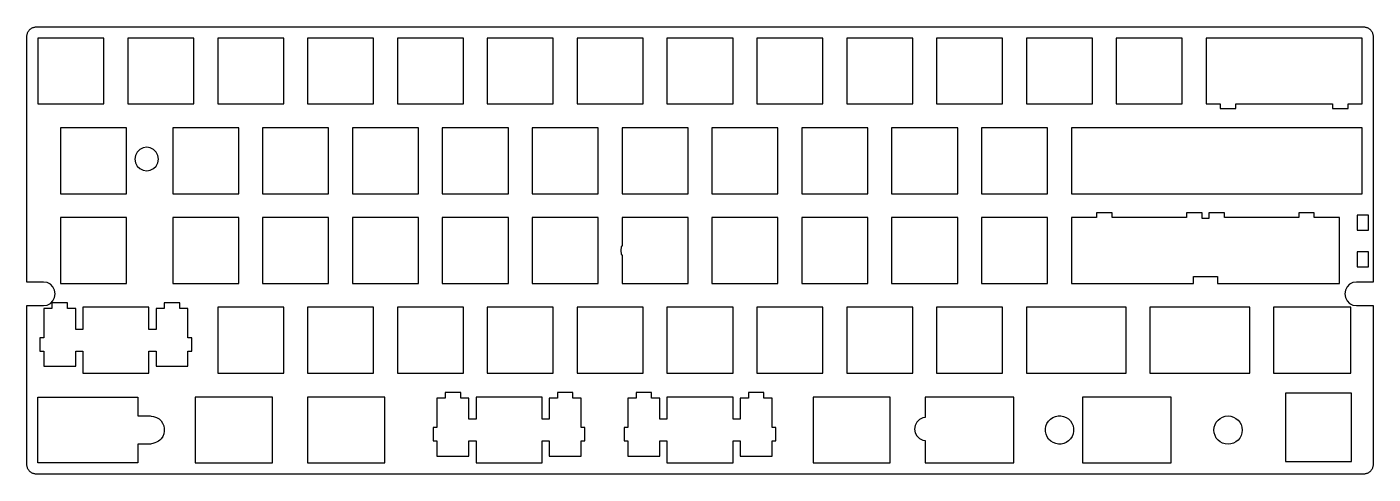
# Model space of a CAD drawing. Extents: x 5 to 291, y 5 to 100.
import ezdxf

# ---------------------------------------------------------------- set-up
doc = ezdxf.new("R2010")
doc.units = 0
doc.layers.get('0').update_dxf_attribs({"linetype": 'CONTINUOUS'})

msp = doc.modelspace()

# ---------------------------------------------------------------- linework, layer by layer
at = {"color": 7}
for points in [[(288.563387, 100.141277), (288.719314, 100.13528), (288.875242, 100.117288), (289.029405, 100.086244), (289.182158, 100.044263), (289.328207, 99.98923), (289.470376, 99.924319), (289.607254, 99.847061), (289.738134, 99.760278), (289.861253, 99.662206), (289.977317, 99.55602), (290.08315, 99.440309), (290.18228, 99.31719), (290.268358, 99.18631), (290.345263, 99.04908), (290.410174, 98.907263), (290.465207, 98.760155), (290.507188, 98.608108), (290.538232, 98.454298), (290.557282, 98.298018), (290.563279, 98.141032), (290.563279, 45.978382), (287.062321, 45.978382), (286.289387, 45.856321), (285.593358, 45.501427), (285.040204, 44.948273), (284.685311, 44.251186), (284.56325, 43.47931), (284.685311, 42.705318), (285.040204, 42.009289), (285.593358, 41.455429), (286.289387, 41.100183), (287.062321, 40.978475), (290.563279, 40.978475), (290.563279, 7.214551), (290.557282, 7.059329), (290.538232, 6.903402), (290.507188, 6.749238), (290.465207, 6.597544), (290.410174, 6.449378), (290.345263, 6.308267), (290.268358, 6.171389), (290.18228, 6.040509), (290.08315, 5.916332), (289.977317, 5.800268), (289.861253, 5.695493), (289.738134, 5.597421), (289.607254, 5.510286), (289.470376, 5.43338), (289.328207, 5.368469), (289.182158, 5.312378), (289.029405, 5.270397), (288.875242, 5.240411), (288.719314, 5.22242), (288.563387, 5.216422), (7.188888, 5.214306), (7.031902, 5.22242), (6.875974, 5.240411), (6.721811, 5.270397), (6.570117, 5.312378), (6.423009, 5.368469), (6.28084, 5.43338), (6.143962, 5.510286), (6.013082, 5.597421), (5.889963, 5.695493), (5.773899, 5.800268), (5.668066, 5.916332), (5.569994, 6.040509), (5.482859, 6.171389), (5.405953, 6.308267), (5.341042, 6.449378), (5.286009, 6.597544), (5.244029, 6.749238), (5.212984, 6.903402), (5.194993, 7.059329), (5.187937, 7.214551), (5.187937, 40.978475), (8.688895, 40.978475), (9.461829, 41.100183), (10.157858, 41.455429), (10.711012, 42.009289), (11.065906, 42.705318), (11.189025, 43.478252), (11.065906, 44.251186), (10.711012, 44.948273), (10.157858, 45.501427), (9.461829, 45.856321), (8.689953, 45.978382), (5.187937, 45.978382), (5.188995, 98.141032), (5.194993, 98.298018), (5.212984, 98.454298), (5.244029, 98.608108), (5.286009, 98.760155), (5.341042, 98.907263), (5.405953, 99.04908), (5.482859, 99.18631), (5.569994, 99.31719), (5.668066, 99.440309), (5.773899, 99.55602), (5.889963, 99.662206), (6.013082, 99.760278), (6.143962, 99.847061), (6.28084, 99.924319), (6.423009, 99.98923), (6.570117, 100.044263), (6.721811, 100.086244), (6.875974, 100.117288), (7.031902, 100.13528), (7.188888, 100.142335), (288.563387, 100.141277)], [(7.526142, 97.779083), (7.526142, 83.779132), (21.526093, 83.779132), (21.526093, 97.779083), (7.526142, 97.779083)], [(26.576095, 97.779083), (26.576095, 83.779132), (40.576046, 83.779132), (40.576046, 97.779083), (26.576095, 97.779083)], [(45.626047, 97.779083), (45.626047, 83.779132), (59.625998, 83.779132), (59.625998, 97.779083), (45.626047, 97.779083)], [(64.674941, 97.779083), (64.674941, 83.779132), (78.674892, 83.779132), (78.674892, 97.779083), (64.674941, 97.779083)], [(83.725952, 97.779083), (83.725952, 83.779132), (97.725903, 83.779132), (97.725903, 97.779083), (83.725952, 97.779083)], [(102.775904, 97.779083), (102.775904, 83.779132), (116.775855, 83.779132), (116.775855, 97.779083), (102.775904, 97.779083)], [(121.825857, 97.779083), (121.825857, 83.779132), (135.825808, 83.779132), (135.825808, 97.779083), (121.825857, 97.779083)], [(140.875809, 97.779083), (140.875809, 83.779132), (154.87576, 83.779132), (154.87576, 97.779083), (140.875809, 97.779083)], [(159.924703, 97.779083), (159.924703, 83.779132), (173.924654, 83.779132), (173.924654, 97.779083), (159.924703, 97.779083)], [(178.975714, 97.779083), (178.975714, 83.779132), (192.975665, 83.779132), (192.975665, 97.779083), (178.975714, 97.779083)], [(198.024608, 97.779083), (198.024608, 83.779132), (212.024559, 83.779132), (212.024559, 97.779083), (198.024608, 97.779083)], [(217.075618, 97.779083), (217.075618, 83.779132), (231.07557, 83.779132), (231.07557, 97.779083), (217.075618, 97.779083)], [(236.125571, 97.779083), (236.125571, 83.779132), (250.125522, 83.779132), (250.125522, 97.779083), (236.125571, 97.779083)], [(281.949173, 83.779132), (281.949173, 82.809348), (285.249401, 82.809348), (285.249401, 83.779132), (288.224368, 83.779132), (288.224368, 97.779083), (255.174465, 97.779083), (255.174465, 83.779132), (258.149432, 83.779132), (258.149432, 82.809348), (261.449307, 82.809348), (261.449307, 83.779132), (281.949173, 83.779132)], [(12.288983, 78.72913), (12.288983, 64.729179), (26.288934, 64.729179), (26.288934, 78.72913), (12.288983, 78.72913)], [(36.100013, 78.72913), (36.100013, 64.729179), (50.099964, 64.729179), (50.099964, 78.72913), (36.100013, 78.72913)], [(55.151023, 78.72913), (55.151023, 64.729179), (69.150974, 64.729179), (69.150974, 78.72913), (55.151023, 78.72913)], [(74.200976, 78.72913), (74.200976, 64.729179), (88.200927, 64.729179), (88.200927, 78.72913), (74.200976, 78.72913)], [(93.250928, 78.72913), (93.250928, 64.729179), (107.250879, 64.729179), (107.250879, 78.72913), (93.250928, 78.72913)], [(112.299822, 78.72913), (112.299822, 64.729179), (126.299773, 64.729179), (126.299773, 78.72913), (112.299822, 78.72913)], [(131.350833, 78.72913), (131.350833, 64.729179), (145.350784, 64.729179), (145.350784, 78.72913), (131.350833, 78.72913)], [(150.399727, 78.72913), (150.399727, 64.729179), (164.399678, 64.729179), (164.399678, 78.72913), (150.399727, 78.72913)], [(169.450737, 78.72913), (169.450737, 64.729179), (183.450689, 64.729179), (183.450689, 78.72913), (169.450737, 78.72913)], [(188.50069, 78.72913), (188.50069, 64.729179), (202.500641, 64.729179), (202.500641, 78.72913), (188.50069, 78.72913)], [(207.549584, 78.72913), (207.549584, 64.729179), (221.549535, 64.729179), (221.549535, 78.72913), (207.549584, 78.72913)], [(288.224368, 64.729179), (288.224368, 78.72913), (226.600595, 78.72913), (226.600595, 64.729179), (288.224368, 64.729179)], [(29.802945, 74.456297), (29.106916, 74.101403), (28.553056, 73.548249), (28.198868, 72.851162), (28.076808, 72.077169), (28.198868, 71.306352), (28.553056, 70.609265), (29.106916, 70.05611), (29.802945, 69.701217), (30.576937, 69.577392), (31.348813, 69.701217), (32.0459, 70.05611), (32.596938, 70.609265), (32.953948, 71.306352), (33.076009, 72.077169), (32.953948, 72.851162), (32.596938, 73.548249), (32.0459, 74.101403), (31.348813, 74.456297), (30.576937, 74.578357), (29.802945, 74.456297)], [(235.254565, 59.67812), (235.254565, 60.648256), (231.955395, 60.648256), (231.955395, 59.67812), (226.600595, 59.67812), (226.600595, 45.678169), (252.504297, 45.678169), (252.504297, 47.14819), (257.556414, 47.14819), (257.556414, 45.678169), (283.462233, 45.678169), (283.462233, 59.67812), (278.105316, 59.67812), (278.105316, 60.648256), (274.806146, 60.648256), (274.806146, 59.67812), (259.054305, 59.67812), (259.054305, 60.648256), (255.75443, 60.648256), (255.75443, 59.447404), (254.306281, 59.447404), (254.306281, 60.648256), (251.006406, 60.648256), (251.006406, 59.67812), (235.254565, 59.67812)], [(289.607254, 60.148724), (287.160393, 60.148724), (287.160393, 56.973732), (289.607254, 56.973732), (289.607254, 60.148724)], [(12.288983, 59.67812), (12.288983, 45.678169), (26.288934, 45.678169), (26.288934, 59.67812), (12.288983, 59.67812)], [(36.100013, 59.67812), (36.100013, 45.678169), (50.099964, 45.678169), (50.099964, 59.67812), (36.100013, 59.67812)], [(55.151023, 59.67812), (55.151023, 45.678169), (69.150974, 45.678169), (69.150974, 59.67812), (55.151023, 59.67812)], [(74.200976, 59.67812), (74.200976, 45.678169), (88.200927, 45.678169), (88.200927, 59.67812), (74.200976, 59.67812)], [(93.250928, 59.67812), (93.250928, 45.678169), (107.250879, 45.678169), (107.250879, 59.67812), (93.250928, 59.67812)], [(112.299822, 59.67812), (112.299822, 45.678169), (126.299773, 45.678169), (126.299773, 59.67812), (112.299822, 59.67812)], [(131.350833, 59.67812), (131.350833, 53.748293), (131.196669, 53.451255), (131.076725, 52.677262), (131.196669, 51.906445), (131.350833, 51.60729), (131.350833, 45.678169), (145.350784, 45.678169), (145.350784, 59.67812), (131.350833, 59.67812)], [(150.399727, 59.67812), (150.399727, 45.678169), (164.399678, 45.678169), (164.399678, 59.67812), (150.399727, 59.67812)], [(169.450737, 59.67812), (169.450737, 45.678169), (183.450689, 45.678169), (183.450689, 59.67812), (169.450737, 59.67812)], [(188.50069, 59.67812), (188.50069, 45.678169), (202.500641, 45.678169), (202.500641, 59.67812), (188.50069, 59.67812)], [(207.549584, 59.67812), (207.549584, 45.678169), (221.549535, 45.678169), (221.549535, 59.67812), (207.549584, 59.67812)], [(289.607254, 52.387632), (287.160393, 52.387632), (287.160393, 49.21264), (289.607254, 49.21264), (289.607254, 52.387632)], [(31.051775, 26.629274), (31.051775, 31.330379), (32.575771, 31.330379), (32.575771, 28.099296), (39.325804, 28.099296), (39.325804, 31.330379), (40.15095, 31.330379), (40.15095, 34.129311), (39.325804, 34.129311), (39.325804, 40.399215), (37.601078, 40.399215), (37.601078, 41.599362), (34.30085, 41.599362), (34.30085, 40.399215), (32.575771, 40.399215), (32.575771, 35.929179), (31.051775, 35.929179), (31.051775, 40.629226), (17.051824, 40.629226), (17.051824, 35.929179), (15.526064, 35.929179), (15.526064, 40.399215), (13.802043, 40.399215), (13.802043, 41.599362), (10.501815, 41.599362), (10.501815, 40.399215), (8.776031, 40.399215), (8.776031, 34.129311), (7.950886, 34.129311), (7.950886, 31.330379), (8.776031, 31.330379), (8.776031, 28.099296), (15.526064, 28.099296), (15.526064, 31.330379), (17.051824, 31.330379), (17.051824, 26.629274), (31.051775, 26.629274)], [(45.626047, 40.629226), (45.626047, 26.629274), (59.625998, 26.629274), (59.625998, 40.629226), (45.626047, 40.629226)], [(64.674941, 40.629226), (64.674941, 26.629274), (78.674892, 26.629274), (78.674892, 40.629226), (64.674941, 40.629226)], [(83.725952, 40.629226), (83.725952, 26.629274), (97.725903, 26.629274), (97.725903, 40.629226), (83.725952, 40.629226)], [(102.775904, 40.629226), (102.775904, 26.629274), (116.775855, 26.629274), (116.775855, 40.629226), (102.775904, 40.629226)], [(121.825857, 40.629226), (121.825857, 26.629274), (135.825808, 26.629274), (135.825808, 40.629226), (121.825857, 40.629226)], [(140.875809, 40.629226), (140.875809, 26.629274), (154.87576, 26.629274), (154.87576, 40.629226), (140.875809, 40.629226)], [(159.924703, 40.629226), (159.924703, 26.629274), (173.924654, 26.629274), (173.924654, 40.629226), (159.924703, 40.629226)], [(178.975714, 40.629226), (178.975714, 26.629274), (192.975665, 26.629274), (192.975665, 40.629226), (178.975714, 40.629226)], [(198.024608, 40.629226), (198.024608, 26.629274), (212.024559, 26.629274), (212.024559, 40.629226), (198.024608, 40.629226)], [(238.219302, 26.629274), (238.219302, 40.629226), (217.075618, 40.629226), (217.075618, 26.629274), (238.219302, 26.629274)], [(264.412281, 26.629274), (264.412281, 40.629226), (243.268245, 40.629226), (243.268245, 26.629274), (264.412281, 26.629274)], [(285.843124, 26.629274), (285.843124, 40.629226), (269.462282, 40.629226), (269.462282, 26.629274), (285.843124, 26.629274)], [(57.244754, 7.579322), (57.244754, 21.579273), (40.863912, 21.579273), (40.863912, 7.579322), (57.244754, 7.579322)], [(81.055783, 7.579322), (81.055783, 21.579273), (64.674941, 21.579273), (64.674941, 7.579322), (81.055783, 7.579322)], [(114.393553, 7.579322), (114.393553, 12.279369), (115.918607, 12.279369), (115.918607, 9.049343), (122.668641, 9.049343), (122.668641, 12.279369), (123.494844, 12.279369), (123.494844, 15.079359), (122.668641, 15.079359), (122.668641, 21.349263), (120.943562, 21.349263), (120.943562, 22.54941), (117.643686, 22.54941), (117.643686, 21.349263), (115.918607, 21.349263), (115.918607, 16.879227), (114.393553, 16.879227), (114.393553, 21.579273), (100.393602, 21.579273), (100.393602, 16.879227), (98.869606, 16.879227), (98.869606, 21.349263), (97.143821, 21.349263), (97.143821, 22.54941), (93.843593, 22.54941), (93.843593, 21.349263), (92.119925, 21.349263), (92.119925, 15.079359), (91.293722, 15.079359), (91.293722, 12.279369), (92.119925, 12.279369), (92.119925, 9.049343), (98.869606, 9.049343), (98.869606, 12.279369), (100.393602, 12.279369), (100.393602, 7.579322), (114.393553, 7.579322)], [(154.874702, 7.579322), (154.874702, 12.279369), (156.399756, 12.279369), (156.399756, 9.049343), (163.149437, 9.049343), (163.149437, 12.279369), (163.97564, 12.279369), (163.97564, 15.079359), (163.149437, 15.079359), (163.149437, 21.349263), (161.42471, 21.349263), (161.42471, 22.54941), (158.124482, 22.54941), (158.124482, 21.349263), (156.399756, 21.349263), (156.399756, 16.879227), (154.874702, 16.879227), (154.874702, 21.579273), (140.874751, 21.579273), (140.874751, 16.879227), (139.350754, 16.879227), (139.350754, 21.349263), (137.624617, 21.349263), (137.624617, 22.54941), (134.3258, 22.54941), (134.3258, 21.349263), (132.600721, 21.349263), (132.600721, 15.079359), (131.774518, 15.079359), (131.774518, 12.279369), (132.600721, 12.279369), (132.600721, 9.049343), (139.350754, 9.049343), (139.350754, 12.279369), (140.874751, 12.279369), (140.874751, 7.579322), (154.874702, 7.579322)], [(188.213529, 7.579322), (188.213529, 21.579273), (171.831629, 21.579273), (171.831629, 7.579322), (188.213529, 7.579322)], [(214.40545, 7.579322), (214.40545, 21.579273), (195.643364, 21.579273), (195.643364, 17.241881), (195.102557, 17.156509), (194.40547, 16.800557), (193.852668, 16.248462), (193.49848, 15.550316), (193.375361, 14.77844), (193.49848, 14.005506), (193.852668, 13.309477), (194.40547, 12.755265), (195.102557, 12.401429), (195.643364, 12.315352), (195.643364, 7.579322), (214.40545, 7.579322)], [(247.744278, 7.579322), (247.744278, 21.579273), (228.981486, 21.579273), (228.981486, 7.579322), (247.744278, 7.579322)], [(285.98741, 22.409357), (271.987459, 22.409357), (271.987459, 7.909521), (285.98741, 7.909521), (285.98741, 22.409357)], [(259.819831, 17.553383)], [(226.435142, 12.700937)]]:
    msp.add_lwpolyline(points, close=True, dxfattribs=at)
for points in [[(31.324119, 11.579812), (28.669826, 11.579812), (28.669826, 7.579322), (7.526142, 7.579322), (7.526142, 21.579273), (28.669826, 21.579273), (28.669826, 17.553383), (28.669826, 17.553383)], [(28.669826, 17.553383), (31.324119, 17.578783)]]:
    msp.add_lwpolyline(points, dxfattribs=at)
for points in [[(31.324119, 17.578783), (31.324119, 17.578783), (32.647032, 17.362884), (33.200539, 16.918385)], [(221.756968, 16.457658), (222.793779, 17.748822), (224.683605, 17.955196), (225.974416, 16.918385)], [(256.819816, 14.553369), (256.819816, 16.209303), (258.164249, 17.553383), (259.819831, 17.553383)], [(259.819831, 17.553383), (261.475766, 17.553383), (262.819846, 16.209303), (262.819846, 14.553369)], [(33.200539, 16.918385), (34.49135, 15.881926), (34.697724, 13.992101), (33.661266, 12.700937)], [(222.217694, 12.24021), (220.926531, 13.277022), (220.720157, 15.166848), (221.756968, 16.457658)], [(225.974416, 16.918385), (227.265579, 15.881926), (227.471954, 13.992101), (226.435142, 12.700937)], [(259.819831, 11.553354), (258.164249, 11.553354), (256.819816, 12.897787), (256.819816, 14.553369)], [(262.819846, 14.553369), (262.819846, 12.897787), (261.475766, 11.553354), (259.819831, 11.553354)], [(33.661266, 12.700937), (33.070012, 11.964692), (31.324119, 11.579812), (31.324119, 11.579812)], [(226.435142, 12.700937), (225.398331, 11.410126), (223.508858, 11.203399), (222.217694, 12.24021)]]:
    msp.add_open_spline(points, degree=3, dxfattribs=at)

doc.saveas('drawing.dxf')
